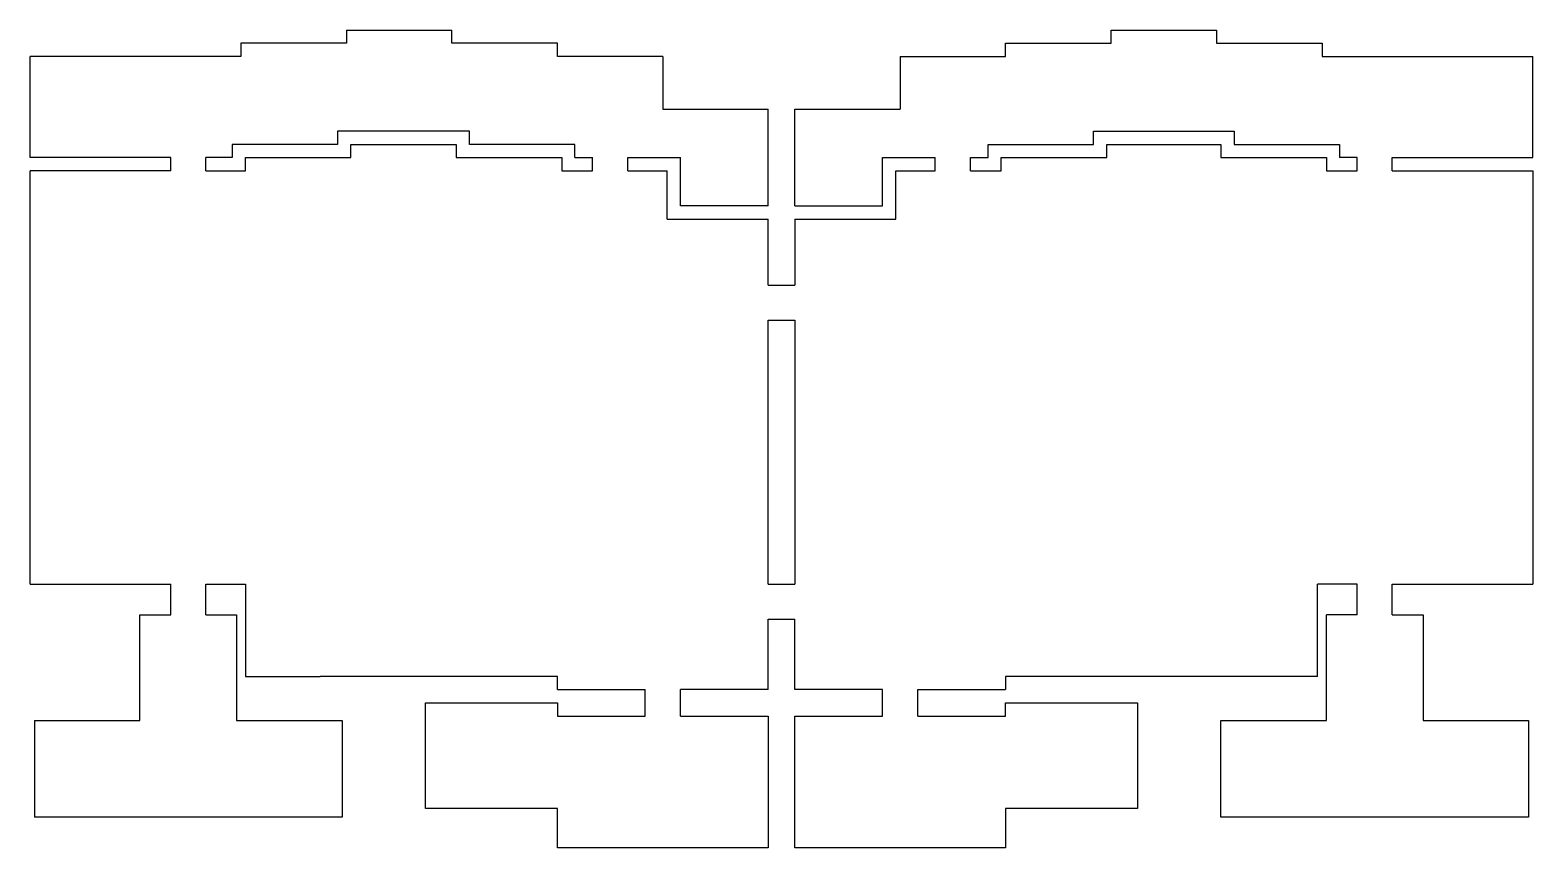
# Model space of a CAD drawing. Extents: x -10 to 262, y -133 to 14.
import ezdxf

# ---------------------------------------------------------------- set-up
doc = ezdxf.new("R2010")
doc.units = 0
doc.layers.add('BLACK', color=7, linetype='CONTINUOUS')

msp = doc.modelspace()

# ---------------------------------------------------------------- linework, layer by layer
at = {"layer": 'BLACK', "linetype": 'CONTINUOUS'}
for p, q in [((47.625, 14.2875), (47.625, 11.9062)), ((47.625, 14.2875), (66.675, 14.2875)), ((66.675, 11.9062), (66.675, 14.2875)), ((185.737, 11.9062), (185.737, 14.2875)), ((185.737, 14.2875), (204.787, 14.2875)), ((204.787, 14.2875), (204.787, 11.9062)), ((28.575, 11.9062), (28.575, 9.525)), ((47.625, 11.9062), (28.575, 11.9062)), ((85.725, 11.9062), (66.675, 11.9062)), ((85.725, 9.525), (85.725, 11.9062)), ((166.688, 11.9062), (185.737, 11.9062)), ((166.688, 9.525), (166.688, 11.9062)), ((204.787, 11.9062), (223.837, 11.9062)), ((223.837, 11.9062), (223.837, 9.525)), ((28.575, 9.525), (-9.525, 9.525)), ((-9.525, -8.73125), (-9.525, 9.525)), ((104.775, 9.525), (85.725, 9.525)), ((104.775, 9.525), (104.775, 0)), ((147.637, 9.525), (147.637, 0)), ((147.637, 9.525), (166.688, 9.525)), ((223.837, 9.525), (261.938, 9.525)), ((261.938, -8.73125), (261.938, 9.525)), ((104.775, 0), (123.825, 0)), ((123.825, -17.4625), (123.825, 0)), ((128.588, -17.4625), (128.588, 0)), ((128.588, 0), (147.637, 0)), ((46.0375, -3.96875), (46.0375, -6.35)), ((69.85, -3.96875), (46.0375, -3.96875)), ((69.85, -6.35), (69.85, -3.96875)), ((182.562, -3.96875), (203.994, -3.96875)), ((182.562, -6.35), (182.562, -3.96875)), ((203.994, -3.96875), (207.962, -3.96875)), ((207.962, -3.96875), (207.962, -6.35)), ((26.9875, -6.35), (26.9875, -8.73125)), ((46.0375, -6.35), (26.9875, -6.35)), ((48.4187, -6.35), (67.4688, -6.35)), ((48.4187, -8.73125), (48.4187, -6.35)), ((67.4688, -6.35), (67.4688, -8.73125)), ((88.9, -6.35), (69.85, -6.35)), ((88.9, -8.73125), (88.9, -6.35)), ((163.512, -6.35), (182.562, -6.35)), ((163.512, -8.73125), (163.512, -6.35)), ((184.944, -6.35), (203.994, -6.35)), ((184.944, -8.73125), (184.944, -6.35)), ((203.994, -6.35), (205.581, -6.35)), ((205.581, -6.35), (205.581, -8.73125)), ((207.962, -6.35), (224.631, -6.35)), ((224.631, -6.35), (227.012, -6.35)), ((227.012, -6.35), (227.012, -8.73125)), ((15.875, -8.73125), (-9.525, -8.73125)), ((15.875, -11.1125), (15.875, -8.73125)), ((26.9875, -8.73125), (22.225, -8.73125)), ((22.225, -11.1125), (22.225, -8.73125)), ((29.3687, -8.73125), (48.4187, -8.73125)), ((29.3687, -11.1125), (29.3687, -8.73125)), ((67.4688, -8.73125), (86.5187, -8.73125)), ((86.5187, -8.73125), (86.5187, -11.1125)), ((88.9, -8.73125), (92.075, -8.73125)), ((92.075, -11.1125), (92.075, -8.73125)), ((98.425, -8.73125), (107.95, -8.73125)), ((98.425, -11.1125), (98.425, -8.73125)), ((107.95, -17.4625), (107.95, -8.73125)), ((144.463, -8.73125), (153.987, -8.73125)), ((144.463, -17.4625), (144.463, -8.73125)), ((153.987, -11.1125), (153.987, -8.73125)), ((160.338, -8.73125), (163.512, -8.73125)), ((160.338, -11.1125), (160.338, -8.73125)), ((165.894, -8.73125), (184.944, -8.73125)), ((165.894, -11.1125), (165.894, -8.73125)), ((205.581, -8.73125), (224.631, -8.73125)), ((224.631, -8.73125), (224.631, -11.1125)), ((230.188, -8.73125), (227.012, -8.73125)), ((230.188, -11.1125), (230.188, -8.73125)), ((236.537, -11.1125), (236.537, -8.73125)), ((236.537, -8.73125), (261.938, -8.73125)), ((-9.525, -85.725), (-9.525, -11.1125)), ((15.875, -11.1125), (-9.525, -11.1125)), ((22.225, -11.1125), (29.3687, -11.1125)), ((86.5187, -11.1125), (92.075, -11.1125)), ((98.425, -11.1125), (105.569, -11.1125)), ((105.569, -19.8438), (105.569, -11.1125)), ((146.844, -11.1125), (153.987, -11.1125)), ((146.844, -19.8438), (146.844, -11.1125)), ((160.338, -11.1125), (165.894, -11.1125)), ((224.631, -11.1125), (230.188, -11.1125)), ((236.537, -11.1125), (261.938, -11.1125)), ((261.938, -11.1125), (261.938, -85.725)), ((123.825, -17.4625), (107.95, -17.4625)), ((128.588, -17.4625), (144.463, -17.4625)), ((105.569, -19.8438), (123.825, -19.8438)), ((123.825, -31.75), (123.825, -19.8438)), ((128.588, -19.8438), (146.844, -19.8438)), ((128.588, -19.8438), (128.588, -31.75)), ((123.825, -31.75), (128.588, -31.75)), ((123.825, -85.725), (123.825, -38.1)), ((123.825, -38.1), (128.588, -38.1)), ((128.588, -38.1), (128.588, -85.725)), ((-9.525, -85.725), (15.875, -85.725)), ((15.875, -91.2812), (15.875, -85.725)), ((22.225, -85.725), (29.3687, -85.725)), ((22.225, -91.2812), (22.225, -85.725)), ((29.3687, -85.725), (29.3687, -102.394)), ((123.825, -85.725), (128.588, -85.725)), ((230.188, -85.725), (223.044, -85.725)), ((223.044, -102.394), (223.044, -85.725)), ((230.188, -91.2812), (230.188, -85.725)), ((236.537, -85.725), (261.938, -85.725)), ((236.537, -91.2812), (236.537, -85.725)), ((10.3187, -91.2812), (15.875, -91.2812)), ((10.3187, -110.331), (10.3187, -91.2812)), ((22.225, -91.2812), (27.7812, -91.2812)), ((27.7812, -91.2812), (27.7812, -110.331)), ((123.825, -92.075), (128.588, -92.075)), ((123.825, -104.775), (123.825, -92.075)), ((128.588, -104.775), (128.588, -92.075)), ((230.188, -91.2812), (224.631, -91.2812)), ((224.631, -92.075), (224.631, -91.2812)), ((224.631, -110.331), (224.631, -92.075)), ((236.537, -91.2812), (242.094, -91.2812)), ((242.094, -91.2812), (242.094, -110.331)), ((29.3687, -102.394), (42.8625, -102.394)), ((85.725, -102.394), (42.8625, -102.394)), ((85.725, -104.775), (85.725, -102.394)), ((166.688, -102.394), (166.688, -104.775)), ((223.044, -102.394), (166.688, -102.394)), ((85.725, -104.775), (101.6, -104.775)), ((101.6, -109.537), (101.6, -104.775)), ((107.95, -109.537), (107.95, -104.775)), ((123.825, -104.775), (107.95, -104.775)), ((144.463, -104.775), (128.588, -104.775)), ((144.463, -109.537), (144.463, -104.775)), ((150.812, -104.775), (166.688, -104.775)), ((150.812, -109.537), (150.812, -104.775)), ((61.9125, -107.156), (85.725, -107.156)), ((61.9125, -126.206), (61.9125, -107.156)), ((85.725, -107.156), (85.725, -109.537)), ((166.688, -107.156), (190.5, -107.156)), ((166.688, -109.537), (166.688, -107.156)), ((190.5, -107.156), (190.5, -126.206)), ((-8.73125, -110.331), (10.3187, -110.331)), ((-8.73125, -110.331), (-8.73125, -127.794)), ((27.7812, -110.331), (46.8312, -110.331)), ((46.8312, -110.331), (46.8312, -127.794)), ((85.725, -109.537), (101.6, -109.537)), ((107.95, -109.537), (123.825, -109.537)), ((123.825, -109.537), (123.825, -133.35)), ((128.588, -109.537), (144.463, -109.537)), ((128.588, -133.35), (128.588, -109.537)), ((150.812, -109.537), (166.688, -109.537)), ((205.581, -110.331), (224.631, -110.331)), ((205.581, -127.794), (205.581, -110.331)), ((242.094, -110.331), (261.144, -110.331)), ((261.144, -110.331), (261.144, -127.794)), ((85.725, -126.206), (61.9125, -126.206)), ((85.725, -133.35), (85.725, -126.206)), ((166.688, -126.206), (166.688, -133.35)), ((190.5, -126.206), (166.688, -126.206)), ((46.8312, -127.794), (-8.73125, -127.794)), ((261.144, -127.794), (205.581, -127.794)), ((123.825, -133.35), (85.725, -133.35)), ((166.688, -133.35), (128.588, -133.35))]:
    msp.add_line(p, q, dxfattribs=at)

doc.saveas('drawing.dxf')
